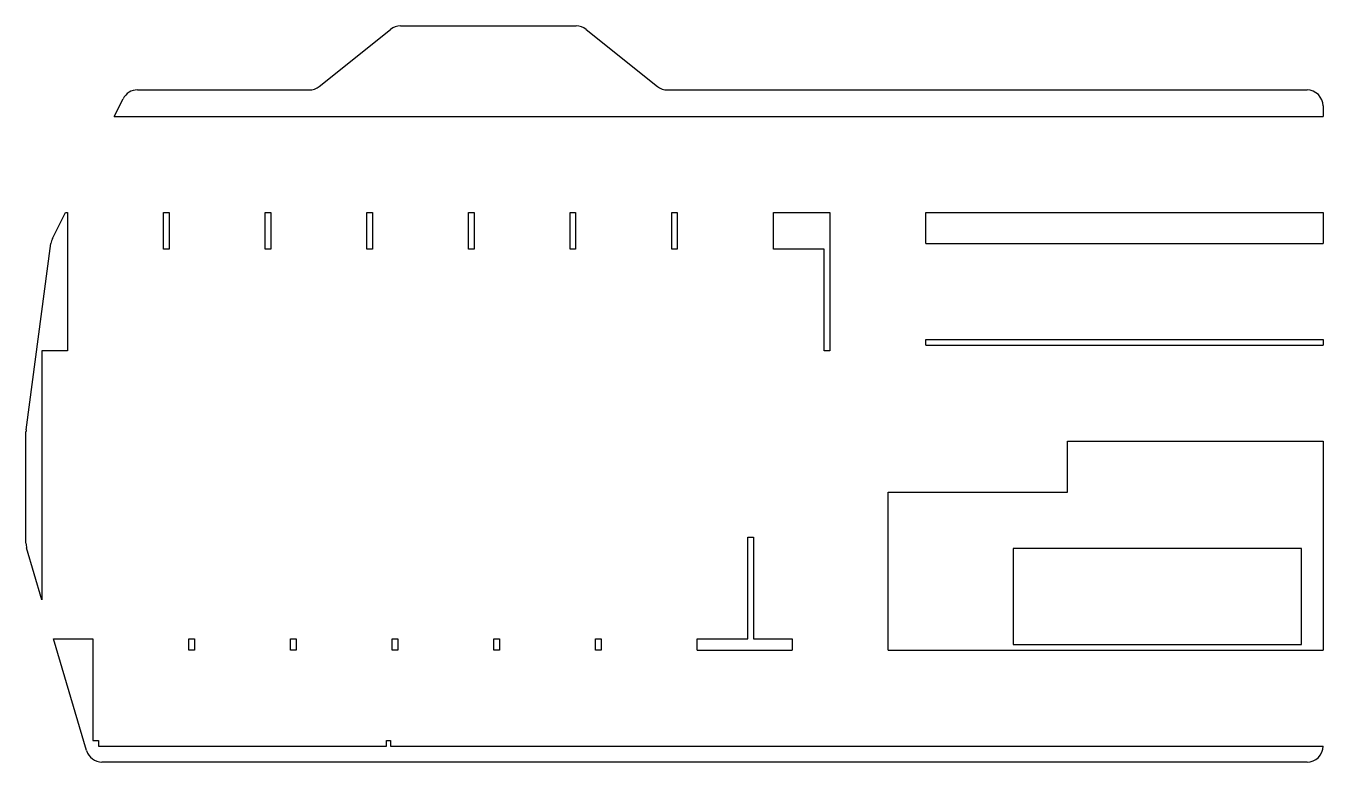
# Model space of a CAD drawing. Header units: millimetres. Extents: x 118 to 361, y -213 to -75.
import ezdxf

# ---------------------------------------------------------------- set-up
doc = ezdxf.new("R2010")
doc.units = ezdxf.units.MM

msp = doc.modelspace()

# ---------------------------------------------------------------- linework, layer by layer
for p, q in [((187.98, -75.19), (220.87, -75.19)), ((172.75, -86.53), (186.1, -75.84)), ((222.75, -75.84), (236.1, -86.53)), ((138.67, -87.19), (170.87, -87.19)), ((237.98, -87.19), (357.85, -87.19)), ((134.3, -92.19), (135.99, -88.83)), ((134.3, -92.19), (360.85, -92.19)), ((360.85, -90.19), (360.85, -92.19)), ((122.77, -115.02), (125.21, -110.19)), ((125.21, -110.19), (125.54, -110.19)), ((125.54, -110.19), (125.54, -136.1)), ((143.54, -110.19), (144.59, -110.19)), ((143.54, -117.05), (143.54, -110.19)), ((144.59, -110.19), (144.59, -117.05)), ((162.59, -110.19), (163.64, -110.19)), ((162.59, -117.05), (162.59, -110.19)), ((163.64, -110.19), (163.64, -117.05)), ((181.64, -110.19), (182.69, -110.19)), ((181.64, -117.05), (181.64, -110.19)), ((182.69, -110.19), (182.69, -117.05)), ((200.69, -110.19), (201.74, -110.19)), ((200.69, -117.05), (200.69, -110.19)), ((201.74, -110.19), (201.74, -117.05)), ((219.74, -110.19), (220.79, -110.19)), ((219.74, -117.05), (219.74, -110.19)), ((220.79, -110.19), (220.79, -117.05)), ((238.79, -110.19), (239.84, -110.19)), ((238.79, -117.05), (238.79, -110.19)), ((239.84, -110.19), (239.84, -117.05)), ((257.84, -110.19), (268.41, -110.19)), ((257.84, -117.05), (257.84, -110.19)), ((268.41, -110.19), (268.41, -136.1)), ((286.41, -110.19), (360.85, -110.19)), ((286.41, -116), (286.41, -110.19)), ((360.85, -110.19), (360.85, -116)), ((117.8, -150.9), (122.47, -115.98)), ((286.41, -116), (360.85, -116)), ((144.59, -117.05), (143.54, -117.05)), ((163.64, -117.05), (162.59, -117.05)), ((182.69, -117.05), (181.64, -117.05)), ((201.74, -117.05), (200.69, -117.05)), ((220.79, -117.05), (219.74, -117.05)), ((239.84, -117.05), (238.79, -117.05)), ((267.36, -117.05), (257.84, -117.05)), ((267.36, -136.1), (267.36, -117.05)), ((120.78, -136.1), (120.78, -182.77)), ((125.54, -136.1), (120.78, -136.1)), ((268.41, -136.1), (267.36, -136.1)), ((286.41, -135.05), (286.41, -134)), ((286.41, -134), (360.85, -134)), ((286.41, -135.05), (360.85, -135.05)), ((360.85, -134), (360.85, -135.05)), ((117.78, -172.19), (117.78, -151.3)), ((312.99, -162.57), (312.99, -153.05)), ((312.99, -153.05), (360.85, -153.05)), ((360.85, -153.05), (360.85, -192.2)), ((279.36, -192.2), (279.36, -162.57)), ((279.36, -162.57), (312.99, -162.57)), ((253.07, -171.05), (254.12, -171.05)), ((253.07, -190.1), (253.07, -171.05)), ((254.12, -171.05), (254.12, -190.1)), ((120.78, -182.77), (117.9, -173.04)), ((356.8, -173.15), (302.8, -173.15)), ((302.8, -173.15), (302.8, -191.15)), ((356.8, -191.15), (356.8, -173.15)), ((129.14, -211.05), (122.94, -190.1)), ((122.94, -190.1), (130.3, -190.1)), ((130.3, -190.1), (130.3, -209.15)), ((148.3, -190.1), (149.35, -190.1)), ((148.3, -192.2), (148.3, -190.1)), ((149.35, -190.1), (149.35, -192.2)), ((167.35, -190.1), (168.4, -190.1)), ((167.35, -192.2), (167.35, -190.1)), ((168.4, -190.1), (168.4, -192.2)), ((186.4, -190.1), (187.45, -190.1)), ((186.4, -192.2), (186.4, -190.1)), ((187.45, -190.1), (187.45, -192.2)), ((205.45, -190.1), (206.5, -190.1)), ((205.45, -192.2), (205.45, -190.1)), ((206.5, -190.1), (206.5, -192.2)), ((224.5, -190.1), (225.55, -190.1)), ((224.5, -192.2), (224.5, -190.1)), ((225.55, -190.1), (225.55, -192.2)), ((243.55, -190.1), (253.07, -190.1)), ((243.55, -192.2), (243.55, -190.1)), ((254.12, -190.1), (261.36, -190.1)), ((261.36, -190.1), (261.36, -192.2)), ((302.8, -191.15), (356.8, -191.15)), ((149.35, -192.2), (148.3, -192.2)), ((168.4, -192.2), (167.35, -192.2)), ((187.45, -192.2), (186.4, -192.2)), ((206.5, -192.2), (205.45, -192.2)), ((225.55, -192.2), (224.5, -192.2)), ((243.55, -192.2), (261.36, -192.2)), ((279.36, -192.2), (360.85, -192.2)), ((130.3, -209.15), (131.35, -209.15)), ((131.35, -209.15), (131.35, -210.2)), ((131.35, -210.2), (185.35, -210.2)), ((185.35, -209.15), (186.12, -209.15)), ((185.35, -210.2), (185.35, -209.15)), ((186.12, -209.15), (186.12, -210.2)), ((186.12, -210.2), (360.85, -210.2)), ((357.85, -213.2), (132.02, -213.2))]:
    msp.add_line(p, q)
for centre, start, end in [((187.98, -78.19), 90, 128.6598), ((220.87, -78.19), 51.3402, 90), ((138.67, -90.19), 90, 153.2025), ((170.87, -84.19), 270, 308.6598), ((237.98, -84.19), 231.3402, 270), ((357.85, -90.19), 0, 90), ((125.44, -116.38), 153.2025, 172.3856), ((120.78, -151.3), 172.3856, 180), ((120.78, -172.19), 180, 196.4755), ((132.02, -210.2), 196.4755, 270), ((357.85, -210.2), 270, 0)]:
    msp.add_arc(centre, 3, start, end)

doc.saveas('drawing.dxf')
